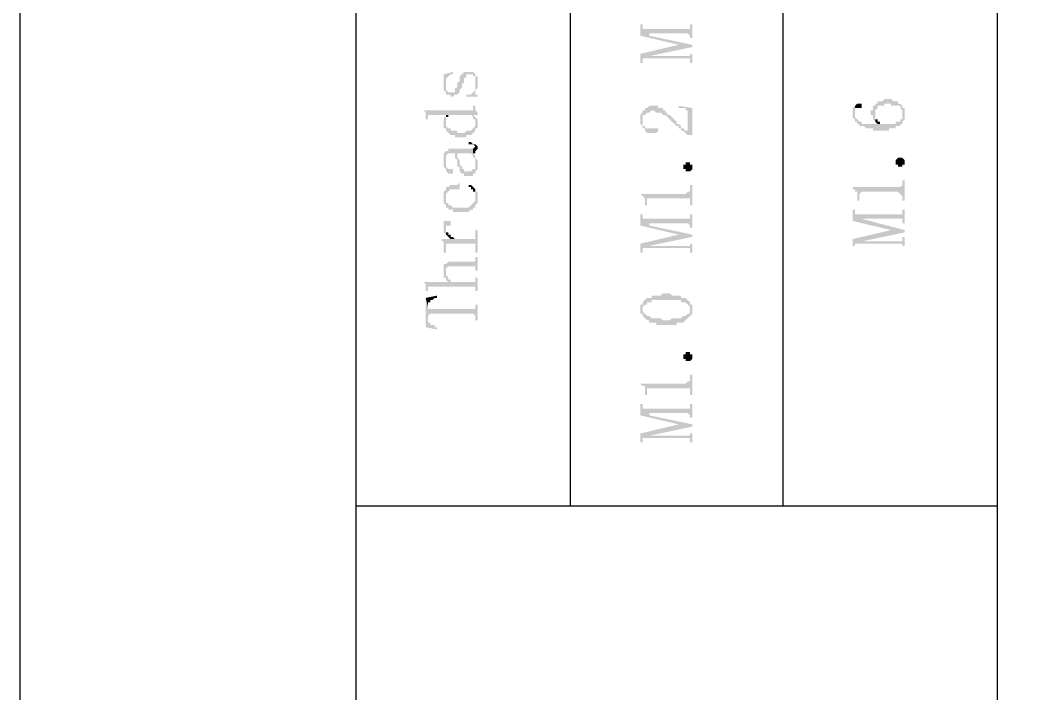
# Model space of a CAD drawing. Header units: millimetres. Extents: x 7018 to 13530, y 4187 to 5692.
# Drawn here: x 10296.11 to 10316.03, y 5095.71 to 5109.16 of the extents above; entities that cross this region are included whole.
import ezdxf

# ---------------------------------------------------------------- set-up
doc = ezdxf.new("R2010")
doc.units = ezdxf.units.MM

msp = doc.modelspace()

# ---------------------------------------------------------------- hatches: boundary and pattern name
at = {"transparency": 33554559}
for points in [[(10308.507, 5109.068), (10308.507, 5108.843), (10309.274, 5108.662), (10309.274, 5108.662), (10309.545, 5108.617), (10309.545, 5108.662), (10308.687, 5108.843), (10308.687, 5108.888), (10308.597, 5108.978), (10308.552, 5108.978), (10308.552, 5109.068)], [(10308.597, 5108.978), (10308.687, 5108.888), (10309.454, 5108.888), (10309.5, 5108.843), (10309.5, 5108.797), (10309.545, 5108.797), (10309.545, 5109.068), (10309.5, 5109.068), (10309.5, 5109.023), (10309.5, 5108.978), (10309.454, 5108.978)], [(10308.507, 5108.481), (10308.507, 5108.301), (10308.552, 5108.301), (10308.552, 5108.346), (10308.552, 5108.391), (10308.597, 5108.391), (10308.687, 5108.436), (10309.545, 5108.617), (10309.274, 5108.662)], [(10308.597, 5108.391), (10309.5, 5108.391), (10309.5, 5108.301), (10309.545, 5108.301), (10309.545, 5108.481), (10309.5, 5108.481), (10309.5, 5108.436), (10308.687, 5108.436)], [(10304.58, 5108.075), (10304.58, 5108.03), (10304.625, 5107.714), (10304.625, 5107.895), (10304.625, 5107.94), (10304.625, 5107.985), (10304.67, 5108.03), (10304.67, 5108.03), (10304.716, 5108.075), (10304.761, 5108.075), (10304.761, 5108.12)], [(10304.625, 5107.714), (10304.625, 5107.669), (10304.716, 5107.669), (10304.716, 5107.624), (10304.761, 5107.624), (10304.806, 5107.669), (10304.851, 5107.669), (10304.896, 5107.714), (10304.896, 5107.759), (10304.896, 5107.759), (10304.941, 5107.804), (10304.941, 5107.85), (10304.941, 5107.895), (10304.986, 5107.895), (10304.986, 5107.985), (10304.986, 5107.985), (10305.031, 5108.03), (10305.031, 5108.075), (10305.167, 5108.075), (10305.167, 5108.03), (10305.212, 5108.03), (10305.212, 5107.985), (10305.212, 5107.714), (10305.212, 5107.759), (10305.257, 5107.804), (10305.257, 5107.895), (10305.257, 5108.03), (10305.212, 5108.03), (10305.212, 5108.075), (10305.212, 5108.075), (10305.167, 5108.12), (10304.986, 5108.12), (10304.941, 5108.075), (10304.941, 5108.075), (10304.896, 5108.03), (10304.896, 5107.985), (10304.896, 5107.94), (10304.851, 5107.895), (10304.851, 5107.85), (10304.851, 5107.804), (10304.806, 5107.804), (10304.806, 5107.714), (10304.67, 5107.714), (10304.625, 5107.759), (10304.625, 5107.804), (10304.625, 5107.895)], [(10304.58, 5107.895), (10304.58, 5107.804), (10304.58, 5107.759), (10304.625, 5107.714), (10304.58, 5108.03), (10304.58, 5107.985)], [(10305.031, 5107.669), (10305.031, 5107.624), (10305.257, 5107.624), (10305.257, 5107.669), (10305.212, 5107.669), (10305.212, 5107.895), (10305.212, 5107.85), (10305.212, 5107.759), (10305.212, 5107.759), (10305.167, 5107.714), (10305.167, 5107.714), (10305.122, 5107.669), (10305.077, 5107.669)], [(10313.11, 5107.308), (10313.11, 5107.263), (10313.155, 5107.263), (10313.155, 5107.173), (10313.155, 5107.173), (10313.2, 5107.127), (10313.2, 5107.308), (10313.2, 5107.353), (10313.2, 5107.353), (10313.245, 5107.398), (10313.245, 5107.443), (10313.381, 5107.443), (10313.381, 5107.489), (10313.516, 5107.489), (10313.516, 5107.443), (10313.697, 5107.443), (10313.697, 5107.398), (10313.697, 5107.398), (10313.742, 5107.353), (10313.742, 5107.127), (10313.787, 5107.173), (10313.787, 5107.263), (10313.787, 5107.308), (10313.787, 5107.398), (10313.742, 5107.398), (10313.742, 5107.443), (10313.742, 5107.443), (10313.697, 5107.489), (10313.652, 5107.489), (10313.652, 5107.534), (10313.561, 5107.534), (10313.516, 5107.579), (10313.381, 5107.579), (10313.336, 5107.534), (10313.245, 5107.534), (10313.245, 5107.489), (10313.2, 5107.489), (10313.2, 5107.443), (10313.155, 5107.443), (10313.155, 5107.398), (10313.155, 5107.353), (10313.11, 5107.353)], [(10304.174, 5107.353), (10304.174, 5107.353), (10304.219, 5107.308), (10304.219, 5107.263), (10304.219, 5107.173), (10304.264, 5107.173), (10304.264, 5107.263), (10304.67, 5107.263), (10304.67, 5107.218), (10304.67, 5107.263), (10305.257, 5107.263), (10305.257, 5107.308), (10305.257, 5107.308), (10305.212, 5107.353), (10305.212, 5107.398), (10305.212, 5107.443), (10305.167, 5107.443), (10305.167, 5107.398), (10305.167, 5107.353), (10305.122, 5107.353)], [(10308.507, 5107.173), (10308.507, 5107.127), (10308.507, 5107.082), (10308.552, 5107.037), (10308.552, 5107.173), (10308.552, 5107.263), (10308.597, 5107.263), (10308.642, 5107.308), (10308.687, 5107.308), (10308.732, 5107.353), (10308.777, 5107.353), (10308.823, 5107.308), (10308.913, 5107.308), (10308.958, 5107.263), (10309.003, 5107.263), (10309.048, 5107.218), (10309.048, 5107.218), (10309.093, 5107.173), (10309.093, 5107.173), (10309.138, 5107.127), (10309.138, 5107.127), (10309.184, 5107.082), (10309.184, 5107.082), (10309.229, 5107.037), (10309.274, 5107.037), (10309.274, 5106.992), (10309.319, 5106.992), (10309.319, 5106.947), (10309.364, 5106.947), (10309.409, 5106.902), (10309.409, 5106.902), (10309.454, 5106.857), (10309.454, 5106.947), (10309.409, 5106.947), (10309.364, 5106.992), (10309.319, 5106.992), (10309.319, 5107.037), (10309.319, 5107.037), (10309.274, 5107.082), (10309.229, 5107.082), (10309.229, 5107.127), (10309.229, 5107.127), (10309.184, 5107.173), (10309.184, 5107.173), (10309.138, 5107.218), (10309.138, 5107.218), (10309.093, 5107.263), (10309.048, 5107.263), (10309.048, 5107.308), (10309.003, 5107.308), (10309.003, 5107.353), (10308.958, 5107.353), (10308.958, 5107.398), (10308.868, 5107.398), (10308.868, 5107.443), (10308.687, 5107.443), (10308.642, 5107.398), (10308.597, 5107.398), (10308.597, 5107.353), (10308.552, 5107.353), (10308.552, 5107.308), (10308.552, 5107.308), (10308.507, 5107.263), (10308.507, 5107.218), (10308.507, 5107.218)], [(10309.274, 5107.443), (10309.274, 5107.398), (10309.409, 5107.398), (10309.409, 5107.353), (10309.454, 5107.353), (10309.454, 5106.857), (10309.545, 5106.857), (10309.545, 5107.398)], [(10312.749, 5107.308), (10312.749, 5107.263), (10312.749, 5107.218), (10312.794, 5107.173), (10312.794, 5107.127), (10312.839, 5107.127), (10312.839, 5107.082), (10312.884, 5107.082), (10312.884, 5107.037), (10312.975, 5107.037), (10313.02, 5106.992), (10313.155, 5106.992), (10313.155, 5106.947), (10313.471, 5106.947), (10313.471, 5106.992), (10313.607, 5106.992), (10313.607, 5107.037), (10313.697, 5107.037), (10313.697, 5107.082), (10313.742, 5107.082), (10313.742, 5107.127), (10313.742, 5107.263), (10313.742, 5107.173), (10313.697, 5107.173), (10313.697, 5107.127), (10313.607, 5107.127), (10313.607, 5107.082), (10312.93, 5107.082), (10312.93, 5107.127), (10312.884, 5107.127), (10312.839, 5107.173), (10312.839, 5107.173), (10312.794, 5107.218), (10312.794, 5107.263), (10312.794, 5107.443), (10312.749, 5107.398), (10312.749, 5107.353)], [(10312.794, 5107.443), (10312.794, 5107.308), (10312.794, 5107.398), (10312.93, 5107.398), (10312.93, 5107.489), (10312.839, 5107.489)], [(10304.58, 5107.082), (10304.58, 5107.037), (10304.58, 5106.992), (10304.625, 5106.992), (10304.625, 5106.947), (10304.625, 5106.947), (10304.67, 5106.902), (10304.67, 5106.902), (10304.716, 5106.857), (10304.806, 5106.857), (10304.806, 5106.812), (10305.031, 5106.812), (10305.031, 5106.857), (10305.122, 5106.857), (10305.167, 5106.902), (10305.167, 5106.902), (10305.212, 5106.947), (10305.212, 5107.082), (10305.212, 5107.037), (10305.212, 5107.037), (10305.167, 5106.992), (10305.167, 5106.992), (10305.122, 5106.947), (10305.031, 5106.947), (10304.986, 5106.902), (10304.851, 5106.902), (10304.851, 5106.947), (10304.716, 5106.947), (10304.716, 5106.992), (10304.67, 5106.992), (10304.625, 5107.037), (10304.625, 5107.218), (10304.58, 5107.218), (10304.58, 5107.173), (10304.58, 5107.127)], [(10304.625, 5107.218), (10304.625, 5107.127), (10304.625, 5107.218), (10304.67, 5107.218), (10304.67, 5107.263), (10304.625, 5107.263)], [(10305.122, 5107.263), (10305.167, 5107.218), (10305.167, 5107.173), (10305.212, 5107.173), (10305.212, 5106.947), (10305.212, 5106.992), (10305.257, 5106.992), (10305.257, 5107.037), (10305.257, 5107.082), (10305.257, 5107.127), (10305.257, 5107.173), (10305.212, 5107.218), (10305.212, 5107.218), (10305.167, 5107.263)], [(10308.552, 5107.037), (10308.552, 5106.992), (10308.597, 5106.992), (10308.597, 5106.947), (10308.597, 5106.947), (10308.642, 5106.902), (10308.823, 5106.902), (10308.868, 5106.947), (10308.868, 5106.992), (10308.597, 5106.992), (10308.597, 5107.037), (10308.552, 5107.037), (10308.552, 5107.127), (10308.552, 5107.127)], [(10313.2, 5107.127), (10313.2, 5107.127), (10313.245, 5107.082), (10313.291, 5107.082), (10313.291, 5107.127), (10313.245, 5107.127), (10313.245, 5107.173), (10313.2, 5107.173), (10313.2, 5107.218), (10313.2, 5107.308)], [(10305.077, 5106.721), (10305.077, 5106.676), (10305.167, 5106.676), (10305.212, 5106.631), (10305.212, 5106.496), (10305.212, 5106.541), (10305.212, 5106.541), (10305.257, 5106.586), (10305.257, 5106.631), (10305.212, 5106.676), (10305.167, 5106.676), (10305.122, 5106.721)], [(10304.58, 5106.36), (10304.58, 5106.315), (10304.58, 5106.225), (10304.58, 5106.225), (10304.625, 5106.18), (10304.625, 5106.36), (10304.625, 5106.45), (10304.625, 5106.45), (10304.67, 5106.496), (10304.806, 5106.496), (10304.806, 5106.405), (10304.851, 5106.36), (10304.851, 5106.315), (10304.851, 5106.496), (10305.122, 5106.496), (10305.167, 5106.45), (10305.167, 5106.405), (10305.212, 5106.405), (10305.212, 5106.315), (10305.212, 5106.27), (10305.212, 5106.45), (10305.212, 5106.45), (10305.167, 5106.496), (10305.167, 5106.586), (10304.67, 5106.586), (10304.67, 5106.541), (10304.625, 5106.541), (10304.58, 5106.496)], [(10305.167, 5106.586), (10305.167, 5106.496), (10305.212, 5106.496), (10305.212, 5106.631), (10305.212, 5106.631)], [(10304.625, 5106.18), (10304.625, 5106.135), (10304.625, 5106.135), (10304.67, 5106.089), (10304.761, 5106.089), (10304.761, 5106.135), (10304.761, 5106.18), (10304.67, 5106.18), (10304.625, 5106.225), (10304.625, 5106.36)], [(10304.851, 5106.315), (10304.851, 5106.225), (10304.896, 5106.225), (10304.896, 5106.18), (10304.896, 5106.135), (10304.896, 5106.135), (10304.941, 5106.089), (10304.986, 5106.089), (10304.986, 5106.044), (10305.167, 5106.044), (10305.167, 5106.089), (10305.212, 5106.089), (10305.212, 5106.135), (10305.212, 5106.135), (10305.257, 5106.18), (10305.257, 5106.27), (10305.257, 5106.315), (10305.257, 5106.36), (10305.212, 5106.405), (10305.212, 5106.225), (10305.212, 5106.18), (10305.167, 5106.18), (10305.122, 5106.135), (10304.986, 5106.135), (10304.986, 5106.18), (10304.941, 5106.18), (10304.941, 5106.225), (10304.941, 5106.225), (10304.896, 5106.27), (10304.896, 5106.315), (10304.896, 5106.36), (10304.851, 5106.405), (10304.851, 5106.496)], [(10313.787, 5106.315), (10313.787, 5106.27), (10313.742, 5106.27), (10313.742, 5106.225), (10313.652, 5106.225), (10313.652, 5106.27), (10313.607, 5106.27), (10313.607, 5106.315), (10313.607, 5106.36), (10313.607, 5106.36), (10313.652, 5106.405), (10313.742, 5106.405), (10313.787, 5106.36), (10313.787, 5106.315)], [(10309.545, 5106.225), (10309.545, 5106.18), (10309.545, 5106.18), (10309.5, 5106.135), (10309.409, 5106.135), (10309.409, 5106.18), (10309.364, 5106.18), (10309.364, 5106.225), (10309.364, 5106.27), (10309.409, 5106.27), (10309.409, 5106.315), (10309.5, 5106.315), (10309.5, 5106.27), (10309.545, 5106.27), (10309.545, 5106.225)], [(10312.749, 5105.819), (10312.749, 5105.774), (10312.794, 5105.774), (10312.794, 5105.728), (10312.839, 5105.728), (10312.839, 5105.683), (10312.839, 5105.548), (10312.884, 5105.548), (10312.884, 5105.683), (10312.884, 5105.683), (10312.93, 5105.728), (10313.652, 5105.728), (10313.697, 5105.683), (10313.697, 5105.683), (10313.742, 5105.638), (10313.742, 5105.548), (10313.787, 5105.548), (10313.787, 5105.954), (10313.742, 5105.954), (10313.742, 5105.864), (10313.742, 5105.864), (10313.697, 5105.819), (10313.652, 5105.819)], [(10304.58, 5105.728), (10304.625, 5105.638), (10304.625, 5105.683), (10304.625, 5105.683), (10304.67, 5105.728), (10304.67, 5105.728), (10304.716, 5105.774), (10304.896, 5105.774), (10304.896, 5105.322), (10305.077, 5105.322), (10305.122, 5105.367), (10305.167, 5105.367), (10305.167, 5105.412), (10305.212, 5105.412), (10305.212, 5105.458), (10305.212, 5105.458), (10305.257, 5105.503), (10305.257, 5105.548), (10305.257, 5105.638), (10305.257, 5105.683), (10305.257, 5105.728), (10305.212, 5105.728), (10305.212, 5105.774), (10305.212, 5105.638), (10305.212, 5105.548), (10305.212, 5105.548), (10305.167, 5105.503), (10305.167, 5105.503), (10305.122, 5105.458), (10305.122, 5105.458), (10305.077, 5105.412), (10304.896, 5105.412), (10304.896, 5105.909), (10304.896, 5105.909), (10304.851, 5105.864), (10304.716, 5105.864), (10304.67, 5105.819), (10304.625, 5105.819), (10304.625, 5105.774), (10304.625, 5105.774)], [(10304.58, 5105.593), (10304.58, 5105.503), (10304.58, 5105.503), (10304.625, 5105.458), (10304.625, 5105.412), (10304.67, 5105.412), (10304.67, 5105.367), (10304.761, 5105.367), (10304.761, 5105.322), (10304.896, 5105.322), (10304.896, 5105.412), (10304.761, 5105.412), (10304.716, 5105.458), (10304.67, 5105.458), (10304.67, 5105.503), (10304.625, 5105.503), (10304.625, 5105.548), (10304.625, 5105.638), (10304.58, 5105.728), (10304.58, 5105.683), (10304.58, 5105.638)], [(10305.077, 5105.819), (10305.122, 5105.819), (10305.122, 5105.774), (10305.167, 5105.774), (10305.167, 5105.728), (10305.212, 5105.728), (10305.212, 5105.683), (10305.212, 5105.638), (10305.212, 5105.774), (10305.212, 5105.774), (10305.167, 5105.819), (10305.167, 5105.819), (10305.122, 5105.864), (10305.077, 5105.864)], [(10308.507, 5105.683), (10308.507, 5105.683), (10308.552, 5105.638), (10308.552, 5105.638), (10308.597, 5105.593), (10308.597, 5105.548), (10308.597, 5105.458), (10308.642, 5105.458), (10308.642, 5105.593), (10309.5, 5105.593), (10309.5, 5105.548), (10309.5, 5105.458), (10309.545, 5105.458), (10309.545, 5105.864), (10309.5, 5105.864), (10309.5, 5105.774), (10309.5, 5105.728), (10309.454, 5105.728), (10309.409, 5105.683)], [(10312.749, 5105.367), (10312.749, 5105.142), (10313.516, 5104.961), (10313.516, 5104.961), (10313.787, 5104.916), (10313.787, 5104.961), (10312.93, 5105.187), (10312.93, 5105.187), (10312.839, 5105.277), (10312.794, 5105.277), (10312.794, 5105.322), (10312.794, 5105.367)], [(10312.839, 5105.277), (10312.93, 5105.187), (10313.742, 5105.187), (10313.742, 5105.142), (10313.742, 5105.097), (10313.787, 5105.097), (10313.787, 5105.367), (10313.742, 5105.367), (10313.742, 5105.322), (10313.742, 5105.277), (10313.697, 5105.277)], [(10304.58, 5105.051), (10304.58, 5104.961), (10304.58, 5104.916), (10304.625, 5104.871), (10304.625, 5105.006), (10304.625, 5105.051), (10304.716, 5105.051), (10304.716, 5105.097), (10304.716, 5105.142), (10304.58, 5105.142), (10304.58, 5105.097)], [(10308.507, 5105.277), (10308.507, 5105.051), (10309.274, 5104.871), (10309.274, 5104.871), (10309.545, 5104.826), (10309.545, 5104.871), (10308.687, 5105.051), (10308.687, 5105.097), (10308.597, 5105.187), (10308.552, 5105.187), (10308.552, 5105.277)], [(10308.597, 5105.187), (10308.687, 5105.097), (10309.454, 5105.097), (10309.5, 5105.051), (10309.5, 5105.006), (10309.545, 5105.006), (10309.545, 5105.277), (10309.5, 5105.277), (10309.5, 5105.232), (10309.5, 5105.187), (10309.454, 5105.187)], [(10304.535, 5104.781), (10304.535, 5104.735), (10304.58, 5104.735), (10304.58, 5104.645), (10304.58, 5104.6), (10304.58, 5104.51), (10304.625, 5104.51), (10304.625, 5104.645), (10304.625, 5104.69), (10305.212, 5104.69), (10305.212, 5104.645), (10305.212, 5104.51), (10305.257, 5104.51), (10305.257, 5104.961), (10305.212, 5104.961), (10305.212, 5104.826), (10305.212, 5104.781), (10304.761, 5104.781)], [(10304.625, 5104.871), (10304.625, 5104.871), (10304.67, 5104.826), (10304.67, 5104.826), (10304.716, 5104.781), (10304.806, 5104.781), (10304.761, 5104.826), (10304.716, 5104.826), (10304.716, 5104.871), (10304.67, 5104.871), (10304.67, 5104.916), (10304.625, 5104.916), (10304.625, 5104.961), (10304.625, 5105.006)], [(10312.749, 5104.781), (10312.749, 5104.645), (10312.794, 5104.645), (10312.794, 5104.69), (10312.839, 5104.69), (10312.93, 5104.735), (10313.787, 5104.916), (10313.516, 5104.961)], [(10308.507, 5104.69), (10308.507, 5104.51), (10308.552, 5104.51), (10308.552, 5104.555), (10308.552, 5104.6), (10308.597, 5104.6), (10308.687, 5104.645), (10309.545, 5104.826), (10309.274, 5104.871)], [(10312.839, 5104.69), (10313.742, 5104.69), (10313.742, 5104.645), (10313.787, 5104.645), (10313.787, 5104.826), (10313.742, 5104.826), (10313.742, 5104.781), (10313.742, 5104.735), (10312.93, 5104.735)], [(10308.597, 5104.6), (10309.5, 5104.6), (10309.5, 5104.51), (10309.545, 5104.51), (10309.545, 5104.69), (10309.5, 5104.69), (10309.5, 5104.645), (10308.687, 5104.645)], [(10304.625, 5104.284), (10304.625, 5104.149), (10304.625, 5104.194), (10304.67, 5104.239), (10305.212, 5104.239), (10305.212, 5104.149), (10305.257, 5104.149), (10305.257, 5104.42), (10305.212, 5104.42), (10305.212, 5104.374), (10305.212, 5104.329), (10304.67, 5104.329)], [(10304.58, 5104.149), (10304.58, 5104.104), (10304.58, 5104.013), (10304.625, 5104.013), (10304.625, 5103.968), (10304.625, 5103.968), (10304.67, 5103.923), (10304.67, 5103.923), (10304.716, 5103.968), (10304.67, 5103.968), (10304.67, 5104.013), (10304.67, 5104.013), (10304.625, 5104.058), (10304.625, 5104.284), (10304.58, 5104.284), (10304.58, 5104.194), (10304.58, 5104.194)], [(10304.174, 5103.923), (10304.174, 5103.923), (10304.219, 5103.878), (10304.219, 5103.833), (10304.219, 5103.743), (10304.264, 5103.743), (10304.264, 5103.788), (10304.264, 5103.833), (10305.212, 5103.833), (10305.212, 5103.743), (10305.257, 5103.743), (10305.257, 5104.013), (10305.212, 5104.013), (10305.212, 5103.968), (10305.212, 5103.923), (10304.716, 5103.923), (10304.716, 5103.968), (10304.67, 5103.923)], [(10304.219, 5103.607), (10304.264, 5103.427), (10304.264, 5103.517), (10304.309, 5103.517), (10304.309, 5103.562), (10304.354, 5103.562), (10304.4, 5103.607), (10304.445, 5103.607), (10304.445, 5103.652)], [(10304.219, 5103.607), (10304.219, 5103.02), (10304.445, 5102.975), (10304.445, 5103.02), (10304.4, 5103.02), (10304.4, 5103.066), (10304.309, 5103.066), (10304.309, 5103.111), (10304.264, 5103.111), (10304.264, 5103.201), (10304.264, 5103.427)], [(10308.507, 5103.382), (10308.507, 5103.291), (10308.552, 5103.291), (10308.552, 5103.246), (10308.552, 5103.382), (10308.552, 5103.427), (10308.552, 5103.427), (10308.597, 5103.472), (10308.642, 5103.472), (10308.642, 5103.517), (10308.732, 5103.517), (10308.732, 5103.562), (10309.319, 5103.562), (10309.319, 5103.517), (10309.409, 5103.517), (10309.454, 5103.472), (10309.454, 5103.472), (10309.5, 5103.427), (10309.5, 5103.382), (10309.5, 5103.517), (10309.5, 5103.517), (10309.454, 5103.562), (10309.454, 5103.562), (10309.409, 5103.607), (10309.319, 5103.607), (10309.319, 5103.652), (10309.138, 5103.652), (10309.093, 5103.697), (10308.958, 5103.697), (10308.913, 5103.652), (10308.732, 5103.652), (10308.732, 5103.607), (10308.642, 5103.607), (10308.597, 5103.562), (10308.597, 5103.562), (10308.552, 5103.517), (10308.552, 5103.472), (10308.507, 5103.472)], [(10304.264, 5103.427), (10304.264, 5103.201), (10304.264, 5103.246), (10304.264, 5103.246), (10304.309, 5103.291), (10305.167, 5103.291), (10305.212, 5103.246), (10305.212, 5103.156), (10305.257, 5103.156), (10305.257, 5103.472), (10305.212, 5103.472), (10305.212, 5103.427), (10305.212, 5103.382), (10304.264, 5103.382)], [(10308.552, 5103.246), (10308.597, 5103.201), (10308.597, 5103.201), (10308.642, 5103.156), (10308.687, 5103.156), (10308.687, 5103.111), (10308.823, 5103.111), (10308.823, 5103.066), (10309.229, 5103.066), (10309.229, 5103.111), (10309.364, 5103.111), (10309.409, 5103.156), (10309.409, 5103.156), (10309.454, 5103.201), (10309.454, 5103.201), (10309.5, 5103.246), (10309.5, 5103.246), (10309.545, 5103.291), (10309.545, 5103.336), (10309.545, 5103.382), (10309.545, 5103.427), (10309.545, 5103.472), (10309.5, 5103.472), (10309.5, 5103.517), (10309.5, 5103.336), (10309.5, 5103.291), (10309.454, 5103.291), (10309.409, 5103.246), (10309.364, 5103.246), (10309.319, 5103.201), (10309.138, 5103.201), (10309.093, 5103.156), (10308.958, 5103.156), (10308.913, 5103.201), (10308.732, 5103.201), (10308.687, 5103.246), (10308.642, 5103.246), (10308.597, 5103.291), (10308.597, 5103.291), (10308.552, 5103.336), (10308.552, 5103.382)], [(10309.545, 5102.434), (10309.545, 5102.389), (10309.545, 5102.389), (10309.5, 5102.343), (10309.409, 5102.343), (10309.409, 5102.389), (10309.364, 5102.389), (10309.364, 5102.434), (10309.364, 5102.479), (10309.409, 5102.479), (10309.409, 5102.524), (10309.5, 5102.524), (10309.5, 5102.479), (10309.545, 5102.479), (10309.545, 5102.434)], [(10308.507, 5101.892), (10308.507, 5101.892), (10308.552, 5101.847), (10308.597, 5101.847), (10308.597, 5101.802), (10308.597, 5101.757), (10308.597, 5101.666), (10308.642, 5101.666), (10308.642, 5101.802), (10309.5, 5101.802), (10309.5, 5101.757), (10309.5, 5101.666), (10309.545, 5101.666), (10309.545, 5102.073), (10309.5, 5102.073), (10309.5, 5101.982), (10309.5, 5101.937), (10309.454, 5101.937), (10309.409, 5101.892)], [(10308.507, 5101.486), (10308.507, 5101.26), (10309.274, 5101.08), (10309.274, 5101.08), (10309.545, 5101.035), (10309.545, 5101.08), (10308.687, 5101.26), (10308.687, 5101.305), (10308.597, 5101.396), (10308.552, 5101.396), (10308.552, 5101.486)], [(10308.597, 5101.396), (10308.687, 5101.305), (10309.454, 5101.305), (10309.5, 5101.26), (10309.5, 5101.215), (10309.545, 5101.215), (10309.545, 5101.486), (10309.5, 5101.486), (10309.5, 5101.441), (10309.5, 5101.396), (10309.454, 5101.396)], [(10308.507, 5100.899), (10308.507, 5100.719), (10308.552, 5100.719), (10308.552, 5100.764), (10308.552, 5100.809), (10308.597, 5100.809), (10308.687, 5100.854), (10309.545, 5101.035), (10309.274, 5101.08)], [(10308.597, 5100.809), (10309.5, 5100.809), (10309.5, 5100.719), (10309.545, 5100.719), (10309.545, 5100.899), (10309.5, 5100.899), (10309.5, 5100.854), (10308.687, 5100.854)]]:
    msp.add_hatch(color=256, dxfattribs=at).paths.add_polyline_path(points)

# ---------------------------------------------------------------- linework, layer by layer
msp.add_line((10302.82, 5242.873), (10302.82, 4956.132))
msp.add_lwpolyline([(10716.113, 4951.873), (10716.113, 5248.873), (10296.113, 5248.873), (10296.113, 4951.873)], close=True)
for points in [[(10315.637, 5242.873), (10315.637, 4956.132)], [(10307.108, 5137.14), (10307.108, 5099.455)], [(10311.35, 5137.14), (10311.35, 5099.455)], [(10302.82, 5099.455), (10315.637, 5099.455)]]:
    msp.add_lwpolyline(points)

doc.saveas('drawing.dxf')
